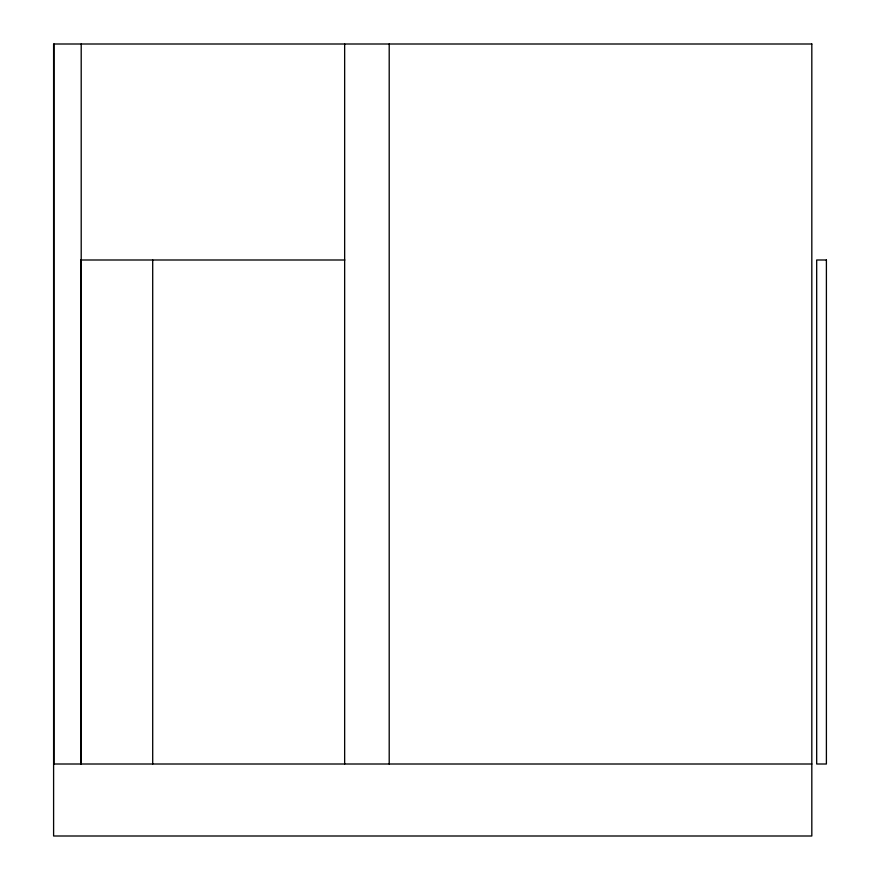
<?xml version="1.0" encoding="UTF-8"?>
<svg xmlns="http://www.w3.org/2000/svg" width="880" height="880" viewBox="0 0 880 880"><rect width="100%" height="100%" fill="white"/><g stroke="black" fill="none" stroke-linecap="round" stroke-linejoin="round"><path stroke-width="1.32" d="M81.202 259.996L344.806 259.996M53.603 764.005L811.822 764.005M389.202 44L389.202 764.005M344.652 44L344.652 764.005M152.702 259.996L152.702 764.005M81.202 44L81.202 764.005M80.806 259.721L80.806 764.005M53.988 44L53.988 764.005M811.822 44L53.603 44L53.603 836L811.822 836L811.822 44M826.397 259.996L816.684 259.996L816.684 764.005L826.397 764.005L826.397 259.996"/></g></svg>
